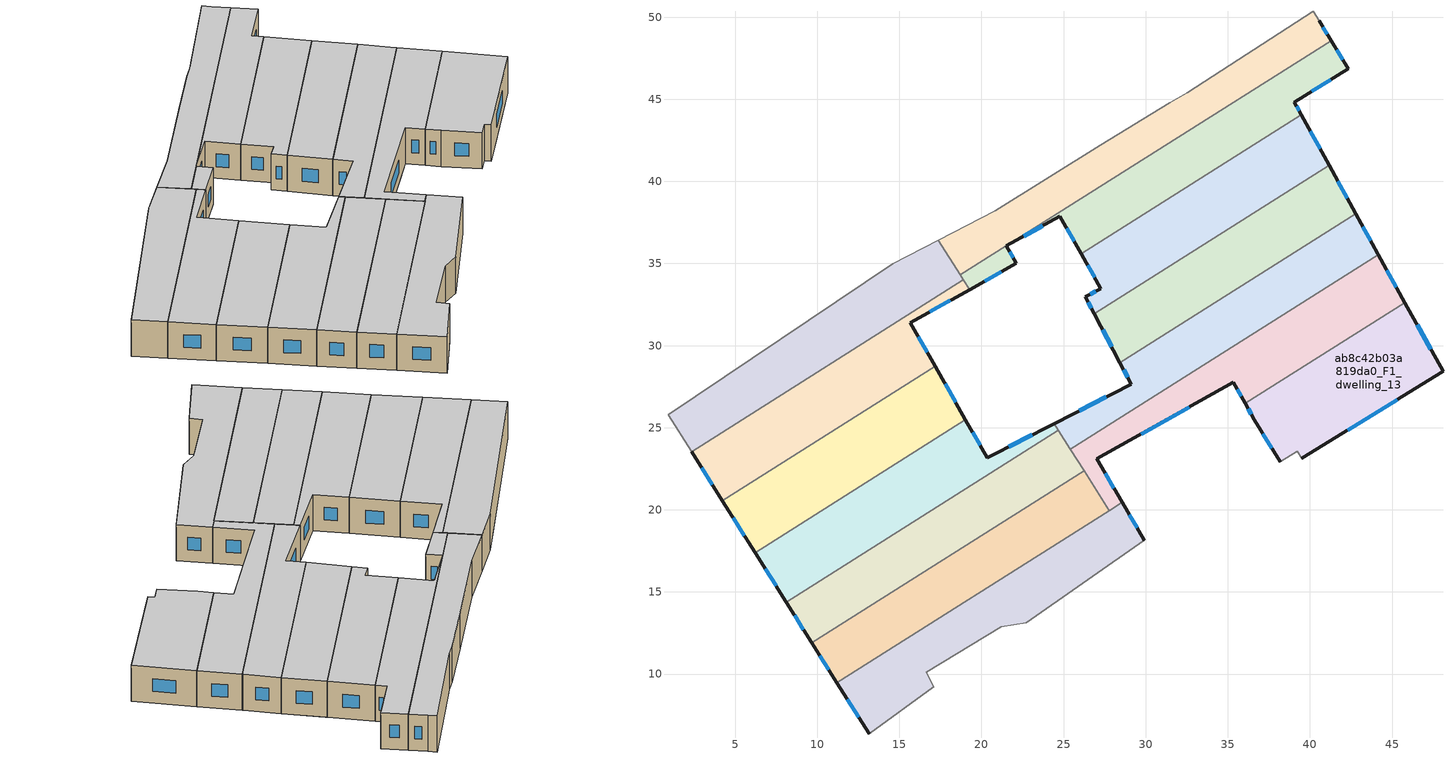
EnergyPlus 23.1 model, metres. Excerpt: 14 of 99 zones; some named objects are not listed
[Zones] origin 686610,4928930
ab8c42b03a819da0_F1_dwelling_0
 floor to ab8c42b03a819da0_F0_dwelling_8 (EU_floor_Construction): 17.37,36.42 18.9,34 14.35,31.13 12.71,33.72 14.58,34.98 z3
 floor to ab8c42b03a819da0_F0_dwelling_12 (EU_floor_Construction): 8.79,31.07 10.35,28.6 6.26,26.02 4.77,28.37 z3
 floor adiabatic (EU_floor_Construction): 12.71,33.72 14.35,31.13 10.35,28.6 8.79,31.07 z3; 4.77,28.37 6.26,26.02 2.35,23.55 0.94,25.79 z3
 wall adiabatic (EU_wall_Construction): 17.37,36.42 14.58,34.98 0.94,25.79 2.35,23.55 z3:6
 wall to ab8c42b03a819da0_F1_dwelling_1 (EU_wall_Construction): 2.35,23.55 18.9,34 z3:6
 wall to ab8c42b03a819da0_F1_dwelling_7 (EU_wall_Construction): 18.71,34.31 17.37,36.42 z3:6
 wall to ab8c42b03a819da0_F1_dwelling_8 (EU_wall_Construction): 18.9,34 18.71,34.31 z3:6
 ceiling to ab8c42b03a819da0_F2_dwelling_0 (EU_floor_Construction): 18.9,34 17.37,36.42 14.58,34.98 0.94,25.79 2.35,23.55 z6
ab8c42b03a819da0_F1_dwelling_1
 floor to ab8c42b03a819da0_F0_dwelling_12 (EU_floor_Construction): 10.35,28.6 12.24,25.61 8.15,23.03 6.26,26.02 z3
 floor to ab8c42b03a819da0_F0_dwelling_10 (EU_floor_Construction): 14.35,31.13 16.23,28.14 12.24,25.61 10.35,28.6 z3
 floor adiabatic (EU_floor_Construction): 6.26,26.02 8.15,23.03 4.23,20.56 2.35,23.55 z3
 floor to ab8c42b03a819da0_F0_dwelling_8 (EU_floor_Construction): 18.9,34 19.27,33.41 15.67,31.4 17.18,28.74 16.23,28.14 14.35,31.13 z3
 wall outside (EU_wall_Construction): 2.35,23.55 4.23,20.56 / 17.18,28.74 15.67,31.4 19.27,33.41 z3:6
 wall to ab8c42b03a819da0_F1_dwelling_2 (EU_wall_Construction): 4.23,20.56 17.18,28.74 z3:6
 wall to ab8c42b03a819da0_F1_dwelling_8 (EU_wall_Construction): 19.27,33.41 18.9,34 z3:6
 window (EU_Window_Construction): 2.96,22.58 3.62,21.53 / 16.84,32.05 18.1,32.76 / 16.69,29.6 16.16,30.53 z3.98:5.02
 ceiling to ab8c42b03a819da0_F2_dwelling_1 (EU_floor_Construction): 17.18,28.74 15.67,31.4 19.27,33.41 18.9,34 2.35,23.55 4.23,20.56 z6
ab8c42b03a819da0_F1_dwelling_10
 floor to ab8c42b03a819da0_F0_dwelling_5 (EU_floor_Construction): 33.68,36.24 34.54,34.88 30.09,32.07 31.02,30.6 28.43,28.96 26.86,31.94 z3
 floor to ab8c42b03a819da0_F0_dwelling_2 (EU_floor_Construction): 41.23,40.86 42.79,38.03 35.47,33.4 35.23,33.78 39.19,36.28 37.7,38.63 z3
 floor to ab8c42b03a819da0_F0_dwelling_3 (EU_floor_Construction): 37.64,38.74 39.19,36.28 35.23,33.78 33.68,36.24 z3
 floor to ab8c42b03a819da0_F0_dwelling_4 (EU_floor_Construction): 34.54,34.88 35.47,33.4 31.02,30.6 30.09,32.07 z3
 floor to ab8c42b03a819da0_F0_dwelling_1 (EU_floor_Construction): 41.17,40.97 41.23,40.86 37.71,38.64 37.64,38.74 z3
 wall outside (EU_wall_Construction): 42.79,38.03 41.17,40.97 / 26.86,31.94 28.43,28.96 z3:6
 wall to ab8c42b03a819da0_F1_dwelling_9 (EU_wall_Construction): 41.17,40.97 26.86,31.94 z3:6
 wall to ab8c42b03a819da0_F1_dwelling_11 (EU_wall_Construction): 28.43,28.96 42.79,38.03 z3:6
 window (EU_Window_Construction): 42.26,38.98 41.69,40.01 / 27.37,30.97 27.92,29.93 z3.98:5.02
 ceiling to ab8c42b03a819da0_F2_dwelling_10 (EU_floor_Construction): 42.79,38.03 41.17,40.97 26.86,31.94 28.43,28.96 z6
ab8c42b03a819da0_F1_dwelling_11
 floor to ab8c42b03a819da0_F0_dwelling_2 (EU_floor_Construction): 42.79,38.03 44.12,35.59 44.16,35.52 36.99,30.99 35.47,33.4 z3
 floor to ab8c42b03a819da0_F0_dwelling_5 (EU_floor_Construction): 31.02,30.6 32.54,28.19 28.11,25.39 27.28,26.71 29.12,27.66 28.43,28.96 z3
 floor to ab8c42b03a819da0_F0_dwelling_4 (EU_floor_Construction): 35.47,33.4 36.99,30.99 32.54,28.19 31.02,30.6 z3
 floor to ab8c42b03a819da0_F0_dwelling_7 (EU_floor_Construction): 27.86,25.8 28.11,25.39 25.42,23.69 25.16,24.1 z3
 floor to ab8c42b03a819da0_F0_dwelling_8 (EU_floor_Construction): 27.28,26.71 27.86,25.8 25.16,24.1 24.43,25.25 z3
 wall outside (EU_wall_Construction): 28.43,28.96 29.12,27.66 24.43,25.25 / 44.16,35.52 44.12,35.59 42.79,38.03 z3:6
 wall to ab8c42b03a819da0_F1_dwelling_12 (EU_wall_Construction): 25.42,23.69 44.16,35.52 z3:6
 wall to ab8c42b03a819da0_F1_dwelling_4 (EU_wall_Construction): 24.68,24.85 25.42,23.69 z3:6
 wall to ab8c42b03a819da0_F1_dwelling_3 (EU_wall_Construction): 24.43,25.25 24.68,24.85 z3:6
 window (EU_Window_Construction): 27.6,26.88 25.95,26.04 / 28.66,28.54 28.9,28.08 / 43.69,36.38 43.22,37.23 z3.98:5.02
 ceiling to ab8c42b03a819da0_F2_dwelling_11 (EU_floor_Construction): 44.16,35.52 44.12,35.59 42.79,38.03 28.43,28.96 29.12,27.66 24.43,25.25 25.42,23.69 z6
ab8c42b03a819da0_F1_dwelling_12
 floor to ab8c42b03a819da0_F0_dwelling_4 (EU_floor_Construction): 36.99,30.99 38.76,28.2 36.05,26.49 35.34,27.76 33.47,26.71 32.54,28.19 z3
 floor to ab8c42b03a819da0_F0_dwelling_5 (EU_floor_Construction): 32.54,28.19 33.47,26.71 28.9,24.15 28.11,25.39 z3
 floor adiabatic (EU_floor_Construction): 44.16,35.52 45.77,32.62 38.76,28.2 36.99,30.99 z3
 floor to ab8c42b03a819da0_F0_dwelling_7 (EU_floor_Construction): 28.11,25.39 28.9,24.15 27.02,23.1 28.57,20.46 27.77,19.96 25.42,23.69 z3
 wall outside (EU_wall_Construction): 45.77,32.62 44.16,35.52 / 28.57,20.46 27.02,23.1 35.34,27.76 36.05,26.49 z3:6
 wall to ab8c42b03a819da0_F1_dwelling_13 (EU_wall_Construction): 36.05,26.49 45.77,32.62 z3:6
 wall to ab8c42b03a819da0_F1_dwelling_6 (EU_wall_Construction): 27.77,19.96 28.57,20.46 z3:6
 wall to ab8c42b03a819da0_F1_dwelling_5 (EU_wall_Construction): 26.25,22.37 27.77,19.96 z3:6
 wall to ab8c42b03a819da0_F1_dwelling_4 (EU_wall_Construction): 25.42,23.69 26.25,22.37 z3:6
 window (EU_Window_Construction): 45.25,33.57 44.68,34.58 / 35.57,27.34 35.82,26.9 / 29.73,24.61 32.64,26.24 / 28.06,21.32 27.53,22.24 z3.98:5.02
 ceiling to ab8c42b03a819da0_F2_dwelling_12 (EU_floor_Construction): 36.05,26.49 45.77,32.62 44.16,35.52 25.42,23.69 27.77,19.96 28.57,20.46 27.02,23.1 35.34,27.76 z6
ab8c42b03a819da0_F1_dwelling_13
 floor to ab8c42b03a819da0_F0_dwelling_0 (EU_floor_Construction): 45.77,32.62 48.1,28.43 41.26,24.22 38.76,28.2 z3
 floor to ab8c42b03a819da0_F0_dwelling_4 (EU_floor_Construction): 38.76,28.2 41.26,24.22 39.49,23.14 39.23,23.57 38.19,22.92 36.62,25.48 36.05,26.49 z3
 wall outside (EU_wall_Construction): 36.05,26.49 36.62,25.48 38.19,22.92 / 39.49,23.14 48.1,28.43 45.77,32.62 z3:6
 wall adiabatic (EU_wall_Construction): 38.19,22.92 39.23,23.57 39.49,23.14 z3:6
 window (EU_Window_Construction): 37.13,24.64 37.68,23.75 / 36.24,26.16 36.44,25.81 / 47.34,29.79 46.53,31.26 / 42.29,24.86 45.3,26.71 z3.98:5.02
 ceiling to ab8c42b03a819da0_F2_dwelling_13 (EU_floor_Construction): 48.1,28.43 45.77,32.62 36.05,26.49 36.62,25.48 38.19,22.92 39.23,23.57 39.49,23.14 z6
ab8c42b03a819da0_F1_dwelling_2
 floor to ab8c42b03a819da0_F0_dwelling_10 (EU_floor_Construction): 16.23,28.14 18.23,24.98 14.23,22.46 12.24,25.61 z3
 floor adiabatic (EU_floor_Construction): 12.24,25.61 14.23,22.46 6.22,17.4 4.23,20.56 z3
 floor to ab8c42b03a819da0_F0_dwelling_8 (EU_floor_Construction): 17.18,28.74 19.03,25.49 18.23,24.98 16.23,28.14 z3
 wall outside (EU_wall_Construction): 19.03,25.49 17.18,28.74 / 4.23,20.56 6.22,17.4 z3:6
 wall to ab8c42b03a819da0_F1_dwelling_3 (EU_wall_Construction): 6.22,17.4 19.03,25.49 z3:6
 window (EU_Window_Construction): 18.43,26.54 17.78,27.68 / 4.88,19.53 5.57,18.43 z3.98:5.02
 ceiling to ab8c42b03a819da0_F2_dwelling_2 (EU_floor_Construction): 19.03,25.49 17.18,28.74 4.23,20.56 6.22,17.4 z6
ab8c42b03a819da0_F1_dwelling_3
 floor to ab8c42b03a819da0_F0_dwelling_14 (EU_floor_Construction): 10.14,19.87 10.93,18.62 7.01,16.14 6.22,17.4 z3
 floor to ab8c42b03a819da0_F0_dwelling_10 (EU_floor_Construction): 18.23,24.98 18.74,24.16 14.75,21.64 14.23,22.46 z3
 floor to ab8c42b03a819da0_F0_dwelling_11 (EU_floor_Construction): 14.68,21.74 16.13,19.45 12.04,16.86 10.59,19.16 z3
 floor to ab8c42b03a819da0_F0_dwelling_9 (EU_floor_Construction): 18.74,24.16 20.13,21.97 16.13,19.45 14.75,21.64 z3
 floor to ab8c42b03a819da0_F0_dwelling_13 (EU_floor_Construction): 10.93,18.62 12.04,16.86 8.11,14.38 7.01,16.14 z3
 floor to ab8c42b03a819da0_F0_dwelling_12 (EU_floor_Construction): 14.23,22.46 14.68,21.74 10.59,19.16 10.14,19.87 z3
 floor to ab8c42b03a819da0_F0_dwelling_8 (EU_floor_Construction): 24.43,25.25 24.68,24.85 20.13,21.97 18.23,24.98 19.03,25.49 20.34,23.17 z3
 wall outside (EU_wall_Construction): 6.22,17.4 8.11,14.38 / 24.43,25.25 20.34,23.17 19.03,25.49 z3:6
 wall to ab8c42b03a819da0_F1_dwelling_4 (EU_wall_Construction): 8.11,14.38 24.68,24.85 z3:6
 window (EU_Window_Construction): 6.83,16.42 7.49,15.36 / 19.92,23.92 19.45,24.73 / 23.1,24.58 21.67,23.85 z3.98:5.02
 ceiling to ab8c42b03a819da0_F2_dwelling_3 (EU_floor_Construction): 20.34,23.17 19.03,25.49 6.22,17.4 8.11,14.38 24.68,24.85 24.43,25.25 z6
ab8c42b03a819da0_F1_dwelling_4
 floor to ab8c42b03a819da0_F0_dwelling_11 (EU_floor_Construction): 16.13,19.45 17.69,16.97 13.6,14.39 12.04,16.86 z3
 floor to ab8c42b03a819da0_F0_dwelling_9 (EU_floor_Construction): 20.13,21.97 21.69,19.49 17.69,16.97 16.13,19.45 z3
 floor to ab8c42b03a819da0_F0_dwelling_13 (EU_floor_Construction): 12.04,16.86 13.6,14.39 9.67,11.9 8.11,14.38 z3
 floor to ab8c42b03a819da0_F0_dwelling_7 (EU_floor_Construction): 25.16,24.1 26.25,22.37 21.69,19.49 20.6,21.22 z3
 floor to ab8c42b03a819da0_F0_dwelling_8 (EU_floor_Construction): 24.68,24.85 25.16,24.1 20.6,21.22 20.13,21.97 z3
 wall outside (EU_wall_Construction): 8.11,14.38 9.67,11.9 z3:6
 wall to ab8c42b03a819da0_F1_dwelling_5 (EU_wall_Construction): 9.67,11.9 26.25,22.37 z3:6
 window (EU_Window_Construction): 8.62,13.58 9.16,12.71 z3.98:5.02
 ceiling to ab8c42b03a819da0_F2_dwelling_4 (EU_floor_Construction): 26.25,22.37 24.68,24.85 8.11,14.38 9.67,11.9 z6
ab8c42b03a819da0_F1_dwelling_5
 floor to ab8c42b03a819da0_F0_dwelling_7 (EU_floor_Construction): 26.25,22.37 27.78,19.94 23.22,17.07 21.69,19.49 z3
 floor to ab8c42b03a819da0_F0_dwelling_11 (EU_floor_Construction): 17.69,16.97 19.23,14.54 15.14,11.96 13.6,14.39 z3
 floor to ab8c42b03a819da0_F0_dwelling_13 (EU_floor_Construction): 13.6,14.39 15.14,11.96 11.2,9.47 9.67,11.9 z3
 floor to ab8c42b03a819da0_F0_dwelling_9 (EU_floor_Construction): 21.69,19.49 23.22,17.07 19.23,14.54 17.69,16.97 z3
 wall outside (EU_wall_Construction): 9.67,11.9 11.2,9.47 z3:6
 wall to ab8c42b03a819da0_F1_dwelling_6 (EU_wall_Construction): 11.2,9.47 27.78,19.94 27.77,19.96 z3:6
 window (EU_Window_Construction): 10.16,11.11 10.7,10.26 z3.98:5.02
 ceiling to ab8c42b03a819da0_F2_dwelling_5 (EU_floor_Construction): 27.78,19.94 26.25,22.37 9.67,11.9 11.2,9.47 z6
ab8c42b03a819da0_F1_dwelling_6
 floor to ab8c42b03a819da0_F0_dwelling_13 (EU_floor_Construction): 15.14,11.96 16.94,9.11 13.15,6.36 11.2,9.47 z3
 floor to ab8c42b03a819da0_F0_dwelling_7 (EU_floor_Construction): 28.57,20.46 29.91,18.16 24.79,14.58 23.22,17.07 27.78,19.94 27.77,19.96 z3
 floor to ab8c42b03a819da0_F0_dwelling_9 (EU_floor_Construction): 23.22,17.07 24.79,14.58 22.87,13.24 22.86,13.23 22.72,13.14 21.21,12.89 20.53,12.48 19.23,14.54 z3
 floor to ab8c42b03a819da0_F0_dwelling_11 (EU_floor_Construction): 19.23,14.54 20.53,12.48 16.64,10.12 17.1,9.23 16.94,9.11 15.14,11.96 z3
 wall outside (EU_wall_Construction): 11.2,9.47 13.15,6.36 / 29.91,18.16 28.57,20.46 z3:6
 wall adiabatic (EU_wall_Construction): 13.15,6.36 17.1,9.23 16.64,10.12 21.21,12.89 22.72,13.14 29.91,18.16 z3:6
 window (EU_Window_Construction): 11.83,8.46 12.52,7.37 / 29.47,18.91 29,19.71 z3.98:5.02
 ceiling to ab8c42b03a819da0_F2_dwelling_6 (EU_floor_Construction): 22.72,13.14 29.91,18.16 28.57,20.46 27.77,19.96 27.78,19.94 11.2,9.47 13.15,6.36 17.1,9.23 16.64,10.12 21.21,12.89 z6
ab8c42b03a819da0_F1_dwelling_7
 floor to ab8c42b03a819da0_F0_dwelling_6 (EU_floor_Construction): 29.16,43.39 30.28,41.61 21.41,36.01 20.22,37.9 20.83,38.22 27.16,42.16 27.24,42.21 z3
 floor to ab8c42b03a819da0_F0_dwelling_1 (EU_floor_Construction): 40.55,49.77 41.29,48.57 34.24,44.12 33.18,45.81 40.19,50.37 z3
 floor to ab8c42b03a819da0_F0_dwelling_8 (EU_floor_Construction): 20.22,37.9 21.41,36.01 18.71,34.31 17.37,36.42 z3
 floor to ab8c42b03a819da0_F0_dwelling_3 (EU_floor_Construction): 33.18,45.81 34.24,44.12 30.28,41.61 29.16,43.39 31.45,44.8 32.52,45.39 z3
 wall outside (EU_wall_Construction): 41.29,48.57 40.55,49.77 z3:6
 wall adiabatic (EU_wall_Construction): 40.55,49.77 40.19,50.37 32.52,45.39 31.45,44.8 27.24,42.21 20.83,38.22 17.37,36.42 z3:6
 wall to ab8c42b03a819da0_F1_dwelling_8 (EU_wall_Construction): 18.71,34.31 41.29,48.57 z3:6
 window (EU_Window_Construction): 41.05,48.96 40.79,49.38 z3.98:5.02
 ceiling to ab8c42b03a819da0_F2_dwelling_7 (EU_floor_Construction): 32.52,45.39 31.45,44.8 27.24,42.21 20.83,38.22 17.37,36.42 18.71,34.31 41.29,48.57 40.55,49.77 40.19,50.37 z6
ab8c42b03a819da0_F1_dwelling_8
 floor to ab8c42b03a819da0_F0_dwelling_1 (EU_floor_Construction): 41.29,48.57 42.34,46.86 39.05,44.83 39.47,44.06 35.76,41.71 34.24,44.12 z3
 floor to ab8c42b03a819da0_F0_dwelling_6 (EU_floor_Construction): 30.28,41.61 31.8,39.21 26.07,35.6 24.77,37.89 21.52,36.07 22.12,35.01 22.06,34.97 21.41,36.01 z3
 floor to ab8c42b03a819da0_F0_dwelling_3 (EU_floor_Construction): 34.24,44.12 35.76,41.71 31.8,39.21 30.28,41.61 z3
 floor to ab8c42b03a819da0_F0_dwelling_8 (EU_floor_Construction): 21.41,36.01 22.06,34.97 19.27,33.41 18.71,34.31 z3
 wall outside (EU_wall_Construction): 19.27,33.41 22.12,35.01 21.52,36.07 24.77,37.89 26.07,35.59 / 39.47,44.06 39.05,44.83 42.34,46.86 41.29,48.57 z3:6
 wall to ab8c42b03a819da0_F1_dwelling_9 (EU_wall_Construction): 26.07,35.59 39.47,44.06 z3:6
 window (EU_Window_Construction): 25.2,37.14 25.65,36.34 / 22.58,36.66 23.72,37.3 / 21.93,35.35 21.72,35.72 / 20.2,33.93 21.2,34.49 / 42,47.41 41.63,48.01 / 40.12,45.49 41.27,46.2 / 39.34,44.31 39.19,44.58 z3.98:5.02
 ceiling to ab8c42b03a819da0_F2_dwelling_8 (EU_floor_Construction): 39.47,44.06 39.05,44.83 42.34,46.86 41.29,48.57 18.71,34.31 19.27,33.41 22.12,35.01 21.52,36.07 24.77,37.89 26.07,35.59 z6
ab8c42b03a819da0_F1_dwelling_9
 floor to ab8c42b03a819da0_F0_dwelling_3 (EU_floor_Construction): 35.76,41.71 37.64,38.74 33.68,36.24 31.8,39.21 z3
 floor to ab8c42b03a819da0_F0_dwelling_5 (EU_floor_Construction): 32.66,37.85 33.68,36.24 26.86,31.94 26.31,32.98 27.27,33.48 26.87,34.19 z3
 floor to ab8c42b03a819da0_F0_dwelling_1 (EU_floor_Construction): 39.47,44.06 41.17,40.97 37.64,38.74 35.76,41.71 z3
 floor to ab8c42b03a819da0_F0_dwelling_6 (EU_floor_Construction): 31.8,39.21 32.66,37.85 26.87,34.19 26.07,35.6 z3
 wall outside (EU_wall_Construction): 26.07,35.59 27.27,33.48 26.31,32.98 26.86,31.94 / 41.17,40.97 39.47,44.06 z3:6
 window (EU_Window_Construction): 26.96,33.31 26.63,33.14 / 26.46,34.91 26.88,34.17 / 40.62,41.98 40.03,43.05 / 26.49,32.64 26.68,32.28 z3.98:5.02
 ceiling to ab8c42b03a819da0_F2_dwelling_9 (EU_floor_Construction): 41.17,40.97 39.47,44.06 26.07,35.59 27.27,33.48 26.31,32.98 26.86,31.94 z6
[Building]
EU S2 Campaign: North Axis=0; Terrain=City; Solar Distribution=FullExterior
[Site:Location]
Bologna: Latitude=44.5; Longitude=11.25; Time Zone=1; Elevation=37
[SizingPeriod:WeatherFileDays]
AnnualSizingPeriod: Begin Month=1; Begin Day of Month=1; End Month=12; End Day of Month=31; Day of Week for Start Day=Monday; Use Weather File Daylight Saving Period=No; Use Weather File Rain and Snow Indicators=No
[MATERIAL]
EU_InternalMass_Material: Roughness=MediumRough; Thickness=0.1; Conductivity=1; Density=1800; Specific Heat=900; Thermal Absorptance=0.9; Solar Absorptance=0.7; Visible Absorptance=0.7
[MATERIAL:NOMASS] Roughness=MediumRough; Thermal Absorptance=0.9; Solar Absorptance=0.7; Visible Absorptance=0.7
Name | Thermal Resistance
EU_wall_NoMass | 0.905828
EU_floor_NoMass | 0.67114
[WINDOWMATERIAL:SIMPLEGLAZINGSYSTEM]
EU_Window_SimpleGlazing: UFactor=4.52486; Solar Heat Gain Coefficient=0.85; Visible Transmittance=0.85
[CONSTRUCTION]
EU_wall_Construction: EU_wall_NoMass
EU_floor_Construction: EU_floor_NoMass
EU_Window_Construction: EU_Window_SimpleGlazing
EU_InternalMass_Construction: EU_InternalMass_Material
[ZONE] Type=1; Multiplier=1; Ceiling Height=autocalculate; Floor Area=autocalculate; Part of Total Floor Area=Yes
Name | Volume
ab8c42b03a819da0_F1_dwelling_0 | 170.547
ab8c42b03a819da0_F1_dwelling_1 | 170.57
ab8c42b03a819da0_F1_dwelling_10 | 170.532
ab8c42b03a819da0_F1_dwelling_11 | 170.599
ab8c42b03a819da0_F1_dwelling_12 | 173.709
ab8c42b03a819da0_F1_dwelling_13 | 160.178
ab8c42b03a819da0_F1_dwelling_2 | 170.551
ab8c42b03a819da0_F1_dwelling_3; ab8c42b03a819da0_F1_dwelling_7 | 170.537
ab8c42b03a819da0_F1_dwelling_4 | 172.195
ab8c42b03a819da0_F1_dwelling_5 | 168.926
ab8c42b03a819da0_F1_dwelling_6 | 177.768
ab8c42b03a819da0_F1_dwelling_8 | 170.594
ab8c42b03a819da0_F1_dwelling_9 | 170.542
[INTERNALMASS] Construction=EU_InternalMass_Construction
Name | Zone or ZoneList | Surface Area
ab8c42b03a819da0_F1_dwelling_0_EU_InternalMass | ab8c42b03a819da0_F1_dwelling_0 | 56.8493
ab8c42b03a819da0_F1_dwelling_1_EU_InternalMass | ab8c42b03a819da0_F1_dwelling_1 | 56.857
ab8c42b03a819da0_F1_dwelling_2_EU_InternalMass | ab8c42b03a819da0_F1_dwelling_2 | 56.8505
ab8c42b03a819da0_F1_dwelling_3_EU_InternalMass | ab8c42b03a819da0_F1_dwelling_3 | 56.8455
ab8c42b03a819da0_F1_dwelling_4_EU_InternalMass | ab8c42b03a819da0_F1_dwelling_4 | 57.3982
ab8c42b03a819da0_F1_dwelling_5_EU_InternalMass | ab8c42b03a819da0_F1_dwelling_5 | 56.3077
ab8c42b03a819da0_F1_dwelling_6_EU_InternalMass | ab8c42b03a819da0_F1_dwelling_6 | 59.2543
ab8c42b03a819da0_F1_dwelling_7_EU_InternalMass | ab8c42b03a819da0_F1_dwelling_7 | 56.8517
ab8c42b03a819da0_F1_dwelling_8_EU_InternalMass | ab8c42b03a819da0_F1_dwelling_8 | 56.8629
ab8c42b03a819da0_F1_dwelling_9_EU_InternalMass | ab8c42b03a819da0_F1_dwelling_9 | 56.8483
ab8c42b03a819da0_F1_dwelling_10_EU_InternalMass | ab8c42b03a819da0_F1_dwelling_10 | 56.8443
ab8c42b03a819da0_F1_dwelling_11_EU_InternalMass | ab8c42b03a819da0_F1_dwelling_11 | 56.8666
ab8c42b03a819da0_F1_dwelling_12_EU_InternalMass | ab8c42b03a819da0_F1_dwelling_12 | 57.8986
ab8c42b03a819da0_F1_dwelling_13_EU_InternalMass | ab8c42b03a819da0_F1_dwelling_13 | 53.3917
[OTHEREQUIPMENT] Fuel Type=Electricity; Design Level Calculation Method=Watts/Area; Power per Zone Floor Area=1; Fraction Latent=0; Fraction Radiant=0; Fraction Lost=0; Carbon Dioxide Generation Rate=0; EndUse Subcategory=EU_Step8_InternalGains
Name | Zone or ZoneList or Space or SpaceList | Schedule
EU_Step8_InternalGain_ab8c42b03a819da0_F1_dwelling_0_f000 | ab8c42b03a819da0_F1_dwelling_0 | EU_Step8_GainSchedule_ab8c42b03a819da0_F1_dwelling_0_f000
EU_Step8_InternalGain_ab8c42b03a819da0_F1_dwelling_1_f000 | ab8c42b03a819da0_F1_dwelling_1 | EU_Step8_GainSchedule_ab8c42b03a819da0_F1_dwelling_1_f000
EU_Step8_InternalGain_ab8c42b03a819da0_F1_dwelling_2_f000 | ab8c42b03a819da0_F1_dwelling_2 | EU_Step8_GainSchedule_ab8c42b03a819da0_F1_dwelling_2_f000
EU_Step8_InternalGain_ab8c42b03a819da0_F1_dwelling_3_f000 | ab8c42b03a819da0_F1_dwelling_3 | EU_Step8_GainSchedule_ab8c42b03a819da0_F1_dwelling_3_f000
EU_Step8_InternalGain_ab8c42b03a819da0_F1_dwelling_4_f000 | ab8c42b03a819da0_F1_dwelling_4 | EU_Step8_GainSchedule_ab8c42b03a819da0_F1_dwelling_4_f000
EU_Step8_InternalGain_ab8c42b03a819da0_F1_dwelling_5_f000 | ab8c42b03a819da0_F1_dwelling_5 | EU_Step8_GainSchedule_ab8c42b03a819da0_F1_dwelling_5_f000
EU_Step8_InternalGain_ab8c42b03a819da0_F1_dwelling_6_f000 | ab8c42b03a819da0_F1_dwelling_6 | EU_Step8_GainSchedule_ab8c42b03a819da0_F1_dwelling_6_f000
EU_Step8_InternalGain_ab8c42b03a819da0_F1_dwelling_7_f000 | ab8c42b03a819da0_F1_dwelling_7 | EU_Step8_GainSchedule_ab8c42b03a819da0_F1_dwelling_7_f000
EU_Step8_InternalGain_ab8c42b03a819da0_F1_dwelling_8_f000 | ab8c42b03a819da0_F1_dwelling_8 | EU_Step8_GainSchedule_ab8c42b03a819da0_F1_dwelling_8_f000
EU_Step8_InternalGain_ab8c42b03a819da0_F1_dwelling_9_f000 | ab8c42b03a819da0_F1_dwelling_9 | EU_Step8_GainSchedule_ab8c42b03a819da0_F1_dwelling_9_f000
EU_Step8_InternalGain_ab8c42b03a819da0_F1_dwelling_10_f000 | ab8c42b03a819da0_F1_dwelling_10 | EU_Step8_GainSchedule_ab8c42b03a819da0_F1_dwelling_10_f000
EU_Step8_InternalGain_ab8c42b03a819da0_F1_dwelling_11_f000 | ab8c42b03a819da0_F1_dwelling_11 | EU_Step8_GainSchedule_ab8c42b03a819da0_F1_dwelling_11_f000
EU_Step8_InternalGain_ab8c42b03a819da0_F1_dwelling_12_f000 | ab8c42b03a819da0_F1_dwelling_12 | EU_Step8_GainSchedule_ab8c42b03a819da0_F1_dwelling_12_f000
EU_Step8_InternalGain_ab8c42b03a819da0_F1_dwelling_13_f000 | ab8c42b03a819da0_F1_dwelling_13 | EU_Step8_GainSchedule_ab8c42b03a819da0_F1_dwelling_13_f000
[ZONEVENTILATION:DESIGNFLOWRATE] Schedule=EU_AlwaysOn; Design Flow Rate Calculation Method=AirChanges/Hour; Air Changes per Hour=0.73129; Ventilation Type=Natural; Fan Pressure Rise=0; Fan Total Efficiency=1; Constant Term Coefficient=1; Temperature Term Coefficient=0; Velocity Term Coefficient=0; Velocity Squared Term Coefficient=0; Minimum Indoor Temperature=-100; Maximum Indoor Temperature=100; Delta Temperature=-100; Minimum Outdoor Temperature=-100; Maximum Outdoor Temperature=100; Maximum Wind Speed=40
Name | Zone or ZoneList or Space or SpaceList
EU_ConstantAir_ab8c42b03a819da0_F1_dwelling_0 | ab8c42b03a819da0_F1_dwelling_0
EU_ConstantAir_ab8c42b03a819da0_F1_dwelling_1 | ab8c42b03a819da0_F1_dwelling_1
EU_ConstantAir_ab8c42b03a819da0_F1_dwelling_2 | ab8c42b03a819da0_F1_dwelling_2
EU_ConstantAir_ab8c42b03a819da0_F1_dwelling_3 | ab8c42b03a819da0_F1_dwelling_3
EU_ConstantAir_ab8c42b03a819da0_F1_dwelling_4 | ab8c42b03a819da0_F1_dwelling_4
EU_ConstantAir_ab8c42b03a819da0_F1_dwelling_5 | ab8c42b03a819da0_F1_dwelling_5
EU_ConstantAir_ab8c42b03a819da0_F1_dwelling_6 | ab8c42b03a819da0_F1_dwelling_6
EU_ConstantAir_ab8c42b03a819da0_F1_dwelling_7 | ab8c42b03a819da0_F1_dwelling_7
EU_ConstantAir_ab8c42b03a819da0_F1_dwelling_8 | ab8c42b03a819da0_F1_dwelling_8
EU_ConstantAir_ab8c42b03a819da0_F1_dwelling_9 | ab8c42b03a819da0_F1_dwelling_9
EU_ConstantAir_ab8c42b03a819da0_F1_dwelling_10 | ab8c42b03a819da0_F1_dwelling_10
EU_ConstantAir_ab8c42b03a819da0_F1_dwelling_11 | ab8c42b03a819da0_F1_dwelling_11
EU_ConstantAir_ab8c42b03a819da0_F1_dwelling_12 | ab8c42b03a819da0_F1_dwelling_12
EU_ConstantAir_ab8c42b03a819da0_F1_dwelling_13 | ab8c42b03a819da0_F1_dwelling_13
[HVACTEMPLATE:ZONE:IDEALLOADSAIRSYSTEM] System Availability Schedule=EU_AlwaysOn; Maximum Heating Supply Air Temperature=50; Minimum Cooling Supply Air Temperature=13; Maximum Heating Supply Air Humidity Ratio=0.0156; Minimum Cooling Supply Air Humidity Ratio=0.0077; Heating Limit=NoLimit; Cooling Limit=NoLimit; Heating Availability Schedule=EU_AlwaysOn; Cooling Availability Schedule=EU_CoolingOff; Dehumidification Control Type=ConstantSensibleHeatRatio; Cooling Sensible Heat Ratio=0.7; Dehumidification Setpoint=60; Humidification Control Type=None; Humidification Setpoint=30; Outdoor Air Method=None; Outdoor Air Flow Rate per Person=0.00944; Outdoor Air Flow Rate per Zone Floor Area=0; Outdoor Air Flow Rate per Zone=0; Demand Controlled Ventilation Type=None; Outdoor Air Economizer Type=NoEconomizer; Heat Recovery Type=None; Sensible Heat Recovery Effectiveness=0.7; Latent Heat Recovery Effectiveness=0.65
Name | Template Thermostat
ab8c42b03a819da0_F1_dwelling_0 | EU_HeatOnly_ab8c42b03a819da0_F1_dwelling_0
ab8c42b03a819da0_F1_dwelling_1 | EU_HeatOnly_ab8c42b03a819da0_F1_dwelling_1
ab8c42b03a819da0_F1_dwelling_2 | EU_HeatOnly_ab8c42b03a819da0_F1_dwelling_2
ab8c42b03a819da0_F1_dwelling_3 | EU_HeatOnly_ab8c42b03a819da0_F1_dwelling_3
ab8c42b03a819da0_F1_dwelling_4 | EU_HeatOnly_ab8c42b03a819da0_F1_dwelling_4
ab8c42b03a819da0_F1_dwelling_5 | EU_HeatOnly_ab8c42b03a819da0_F1_dwelling_5
ab8c42b03a819da0_F1_dwelling_6 | EU_HeatOnly_ab8c42b03a819da0_F1_dwelling_6
ab8c42b03a819da0_F1_dwelling_7 | EU_HeatOnly_ab8c42b03a819da0_F1_dwelling_7
ab8c42b03a819da0_F1_dwelling_8 | EU_HeatOnly_ab8c42b03a819da0_F1_dwelling_8
ab8c42b03a819da0_F1_dwelling_9 | EU_HeatOnly_ab8c42b03a819da0_F1_dwelling_9
ab8c42b03a819da0_F1_dwelling_10 | EU_HeatOnly_ab8c42b03a819da0_F1_dwelling_10
ab8c42b03a819da0_F1_dwelling_11 | EU_HeatOnly_ab8c42b03a819da0_F1_dwelling_11
ab8c42b03a819da0_F1_dwelling_12 | EU_HeatOnly_ab8c42b03a819da0_F1_dwelling_12
ab8c42b03a819da0_F1_dwelling_13 | EU_HeatOnly_ab8c42b03a819da0_F1_dwelling_13
[SIZING:ZONE] Zone Cooling Design Supply Air Temperature Input Method=SupplyAirTemperature; Zone Cooling Design Supply Air Temperature=13; Zone Heating Design Supply Air Temperature Input Method=SupplyAirTemperature; Zone Heating Design Supply Air Temperature=50; Zone Cooling Design Supply Air Humidity Ratio=0.008; Zone Heating Design Supply Air Humidity Ratio=0.008; Cooling Design Air Flow Method=DesignDay; Cooling Design Air Flow Rate=0; Cooling Minimum Air Flow per Zone Floor Area=0.000762; Cooling Minimum Air Flow=0; Cooling Minimum Air Flow Fraction=0.2; Heating Design Air Flow Method=DesignDay; Heating Design Air Flow Rate=0; Heating Maximum Air Flow per Zone Floor Area=0.002032; Heating Maximum Air Flow=0.141576; Heating Maximum Air Flow Fraction=0.3; Account for Dedicated Outdoor Air System=No; Dedicated Outdoor Air System Control Strategy=NeutralSupplyAir; Dedicated Outdoor Air Low Setpoint Temperature for Design=autosize; Dedicated Outdoor Air High Setpoint Temperature for Design=autosize; Zone Load Sizing Method=Sensible Load Only No Latent Load; Zone Latent Cooling Design Supply Air Humidity Ratio Input Method=HumidityRatioDifference; Zone Cooling Design Supply Air Humidity Ratio Difference=0.005; Zone Latent Heating Design Supply Air Humidity Ratio Input Method=HumidityRatioDifference; Zone Humidification Design Supply Air Humidity Ratio Difference=0.005
ab8c42b03a819da0_F1_dwelling_0; ab8c42b03a819da0_F1_dwelling_1; ab8c42b03a819da0_F1_dwelling_2; ab8c42b03a819da0_F1_dwelling_3; ab8c42b03a819da0_F1_dwelling_4; ab8c42b03a819da0_F1_dwelling_5; ab8c42b03a819da0_F1_dwelling_6; ab8c42b03a819da0_F1_dwelling_7; ab8c42b03a819da0_F1_dwelling_8; ab8c42b03a819da0_F1_dwelling_9; ab8c42b03a819da0_F1_dwelling_10; ab8c42b03a819da0_F1_dwelling_11; ab8c42b03a819da0_F1_dwelling_12; ab8c42b03a819da0_F1_dwelling_13
[SCHEDULE:CONSTANT]
Name | Hourly Value
EU_AlwaysOn | 1
EU_CoolingOff | 0
[SCHEDULE:FILE] Column Number=1; Rows to Skip at Top=0; Number of Hours of Data=8760; Column Separator=Comma; Interpolate to Timestep=No; Minutes per Item=60; Adjust Schedule for Daylight Savings=Yes
Name | File
EU_Step8_GainSchedule_ab8c42b03a819da0_F1_dwelling_0_f000 | ../../schedules/ab8c42b03a819da0/ab8c42b03a819da0_F1_dwelling_0_f000_gain.csv
EU_Step8_GainSchedule_ab8c42b03a819da0_F1_dwelling_1_f000 | ../../schedules/ab8c42b03a819da0/ab8c42b03a819da0_F1_dwelling_1_f000_gain.csv
EU_Step8_GainSchedule_ab8c42b03a819da0_F1_dwelling_2_f000 | ../../schedules/ab8c42b03a819da0/ab8c42b03a819da0_F1_dwelling_2_f000_gain.csv
EU_Step8_GainSchedule_ab8c42b03a819da0_F1_dwelling_3_f000 | ../../schedules/ab8c42b03a819da0/ab8c42b03a819da0_F1_dwelling_3_f000_gain.csv
EU_Step8_GainSchedule_ab8c42b03a819da0_F1_dwelling_4_f000 | ../../schedules/ab8c42b03a819da0/ab8c42b03a819da0_F1_dwelling_4_f000_gain.csv
EU_Step8_GainSchedule_ab8c42b03a819da0_F1_dwelling_5_f000 | ../../schedules/ab8c42b03a819da0/ab8c42b03a819da0_F1_dwelling_5_f000_gain.csv
EU_Step8_GainSchedule_ab8c42b03a819da0_F1_dwelling_6_f000 | ../../schedules/ab8c42b03a819da0/ab8c42b03a819da0_F1_dwelling_6_f000_gain.csv
EU_Step8_GainSchedule_ab8c42b03a819da0_F1_dwelling_7_f000 | ../../schedules/ab8c42b03a819da0/ab8c42b03a819da0_F1_dwelling_7_f000_gain.csv
EU_Step8_GainSchedule_ab8c42b03a819da0_F1_dwelling_8_f000 | ../../schedules/ab8c42b03a819da0/ab8c42b03a819da0_F1_dwelling_8_f000_gain.csv
EU_Step8_GainSchedule_ab8c42b03a819da0_F1_dwelling_9_f000 | ../../schedules/ab8c42b03a819da0/ab8c42b03a819da0_F1_dwelling_9_f000_gain.csv
EU_Step8_GainSchedule_ab8c42b03a819da0_F1_dwelling_10_f000 | ../../schedules/ab8c42b03a819da0/ab8c42b03a819da0_F1_dwelling_10_f000_gain.csv
EU_Step8_GainSchedule_ab8c42b03a819da0_F1_dwelling_11_f000 | ../../schedules/ab8c42b03a819da0/ab8c42b03a819da0_F1_dwelling_11_f000_gain.csv
EU_Step8_GainSchedule_ab8c42b03a819da0_F1_dwelling_12_f000 | ../../schedules/ab8c42b03a819da0/ab8c42b03a819da0_F1_dwelling_12_f000_gain.csv
EU_Step8_GainSchedule_ab8c42b03a819da0_F1_dwelling_13_f000 | ../../schedules/ab8c42b03a819da0/ab8c42b03a819da0_F1_dwelling_13_f000_gain.csv
